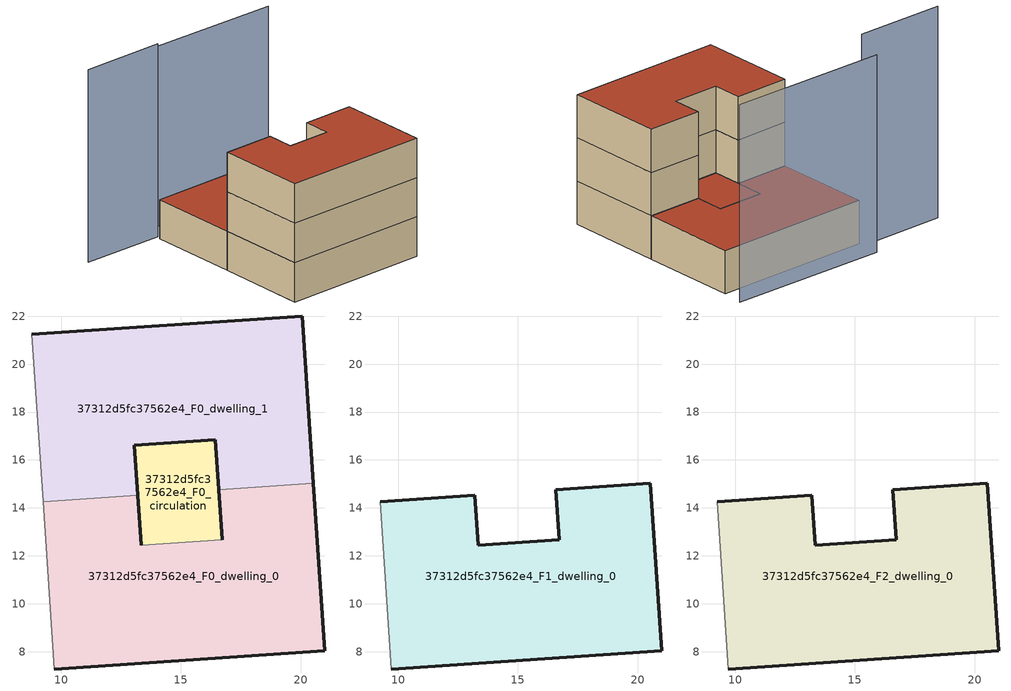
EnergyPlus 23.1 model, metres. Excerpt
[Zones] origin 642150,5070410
37312d5fc37562e4_F0_dwelling_0
 floor ground (EU_floor_Construction): 20.54,15.02 21.01,8.04 9.72,7.28 9.25,14.26 13.2,14.53 13.34,12.43 16.73,12.66 16.58,14.76 z0
 wall outside (EU_wall_Construction): 9.72,7.28 21.01,8.04 20.54,15.02 / 16.58,14.76 16.73,12.66 / 13.34,12.43 13.2,14.53 z0:3
 wall adiabatic (EU_wall_Construction): 9.25,14.26 9.72,7.28 z0:3
 wall to 37312d5fc37562e4_F0_dwelling_1 (EU_wall_Construction): 20.54,15.02 16.58,14.76 / 13.2,14.53 9.25,14.26 z0:3
 wall to 37312d5fc37562e4_F0_circulation (EU_wall_Construction): 16.73,12.66 13.34,12.43 z0:3
37312d5fc37562e4_F0_dwelling_1
 floor ground (EU_floor_Construction): 20.06,22.01 20.54,15.02 16.58,14.76 16.44,16.85 13.06,16.63 13.2,14.53 9.25,14.26 8.78,21.25 z0
 wall outside (EU_wall_Construction): 13.2,14.53 13.06,16.63 16.44,16.85 16.58,14.76 / 20.54,15.02 20.06,22.01 8.78,21.25 z0:3
 wall adiabatic (EU_wall_Construction): 8.78,21.25 9.25,14.26 z0:3
 roof outside (EU_roof_Construction): 20.54,15.02 20.06,22.01 8.78,21.25 9.25,14.26 13.2,14.53 13.06,16.63 16.44,16.85 16.58,14.76 z3
37312d5fc37562e4_F0_circulation
 floor ground (EU_floor_Construction): 16.44,16.85 16.73,12.66 13.34,12.43 13.06,16.63 z0
 wall outside (EU_wall_Construction): 16.73,12.66 16.44,16.85 13.06,16.63 13.34,12.43 z0:3
 roof outside (EU_roof_Construction): 16.73,12.66 16.44,16.85 13.06,16.63 13.34,12.43 z3
37312d5fc37562e4_F1_dwelling_0
 floor to 37312d5fc37562e4_F0_dwelling_0 (EU_floor_Construction): 20.54,15.02 21.01,8.04 9.72,7.28 9.25,14.26 13.2,14.53 13.34,12.43 16.73,12.66 16.58,14.76 z3
 wall outside (EU_wall_Construction): 9.72,7.28 21.01,8.04 20.54,15.02 16.58,14.76 16.73,12.66 13.34,12.43 13.2,14.53 9.25,14.26 z3:6
 wall adiabatic (EU_wall_Construction): 9.25,14.26 9.72,7.28 z3:6
37312d5fc37562e4_F2_dwelling_0
 floor to 37312d5fc37562e4_F1_dwelling_0 (EU_floor_Construction): 20.54,15.02 21.01,8.04 9.72,7.28 9.25,14.26 13.2,14.53 13.34,12.43 16.73,12.66 16.58,14.76 z6
 wall outside (EU_wall_Construction): 9.72,7.28 21.01,8.04 20.54,15.02 16.58,14.76 16.73,12.66 13.34,12.43 13.2,14.53 9.25,14.26 z6:9
 wall adiabatic (EU_wall_Construction): 9.25,14.26 9.72,7.28 z6:9
 roof outside (EU_roof_Construction): 21.01,8.04 20.54,15.02 16.58,14.76 16.73,12.66 13.34,12.43 13.2,14.53 9.25,14.26 9.72,7.28 z9
shading: 8.87,21.65 2.48,21.25 z0:14.7; 20.11,23.56 8.68,22.95 z0:13.7
[Building]
EU S2 Campaign: North Axis=0; Terrain=City; Solar Distribution=FullExterior
[Site:Location]
Lyon-Bron: Latitude=45.75; Longitude=5; Time Zone=1; Elevation=198
[SizingPeriod:WeatherFileDays]
AnnualSizingPeriod: Begin Month=1; Begin Day of Month=1; End Month=12; End Day of Month=31; Day of Week for Start Day=Monday; Use Weather File Daylight Saving Period=No; Use Weather File Rain and Snow Indicators=No
[MATERIAL]
EU_InternalMass_Material: Roughness=MediumRough; Thickness=0.1; Conductivity=1; Density=1800; Specific Heat=900; Thermal Absorptance=0.9; Solar Absorptance=0.7; Visible Absorptance=0.7
[MATERIAL:NOMASS] Roughness=MediumRough; Thermal Absorptance=0.9; Solar Absorptance=0.7; Visible Absorptance=0.7
Name | Thermal Resistance
EU_wall_NoMass | 0.87146
EU_roof_NoMass | 0.842276
EU_floor_NoMass | 0.496999
[CONSTRUCTION]
EU_wall_Construction: EU_wall_NoMass
EU_roof_Construction: EU_roof_NoMass
EU_floor_Construction: EU_floor_NoMass
EU_InternalMass_Construction: EU_InternalMass_Material
[ZONE] Type=1; Multiplier=1; Ceiling Height=autocalculate; Floor Area=autocalculate; Part of Total Floor Area=Yes
Name | Volume
37312d5fc37562e4_F0_dwelling_0; 37312d5fc37562e4_F1_dwelling_0; 37312d5fc37562e4_F2_dwelling_0 | 216.294
37312d5fc37562e4_F0_dwelling_1 | 216.29
37312d5fc37562e4_F0_circulation | 42.7844
[INTERNALMASS] Construction=EU_InternalMass_Construction
Name | Zone or ZoneList | Surface Area
37312d5fc37562e4_F0_dwelling_0_EU_InternalMass | 37312d5fc37562e4_F0_dwelling_0 | 72.0972
37312d5fc37562e4_F0_dwelling_1_EU_InternalMass | 37312d5fc37562e4_F0_dwelling_1 | 72.0972
37312d5fc37562e4_F1_dwelling_0_EU_InternalMass | 37312d5fc37562e4_F1_dwelling_0 | 158.455
37312d5fc37562e4_F2_dwelling_0_EU_InternalMass | 37312d5fc37562e4_F2_dwelling_0 | 158.455
[OTHEREQUIPMENT] Fuel Type=Electricity; Design Level Calculation Method=Watts/Area; Power per Zone Floor Area=1; Fraction Latent=0; Fraction Radiant=0; Fraction Lost=0; Carbon Dioxide Generation Rate=0; EndUse Subcategory=EU_Step8_InternalGains
Name | Zone or ZoneList or Space or SpaceList | Schedule
EU_Step8_InternalGain_37312d5fc37562e4_F0_dwelling_0_f000 | 37312d5fc37562e4_F0_dwelling_0 | EU_Step8_GainSchedule_37312d5fc37562e4_F0_dwelling_0_f000
EU_Step8_InternalGain_37312d5fc37562e4_F0_dwelling_1_f000 | 37312d5fc37562e4_F0_dwelling_1 | EU_Step8_GainSchedule_37312d5fc37562e4_F0_dwelling_1_f000
EU_Step8_InternalGain_37312d5fc37562e4_F1_dwelling_0_f000 | 37312d5fc37562e4_F1_dwelling_0 | EU_Step8_GainSchedule_37312d5fc37562e4_F1_dwelling_0_f000
EU_Step8_InternalGain_37312d5fc37562e4_F2_dwelling_0_f000 | 37312d5fc37562e4_F2_dwelling_0 | EU_Step8_GainSchedule_37312d5fc37562e4_F2_dwelling_0_f000
[ZONEINFILTRATION:DESIGNFLOWRATE]
EU_Circulation_Infiltration_37312d5fc37562e4_F0_circulation: Zone or ZoneList or Space or SpaceList=37312d5fc37562e4_F0_circulation; Schedule=EU_AlwaysOn; Design Flow Rate Calculation Method=Flow/Area; Flow Rate per Floor Area=0.0005; Constant Term Coefficient=1; Temperature Term Coefficient=0; Velocity Term Coefficient=0; Velocity Squared Term Coefficient=0
[ZONEVENTILATION:DESIGNFLOWRATE] Schedule=EU_AlwaysOn; Design Flow Rate Calculation Method=AirChanges/Hour; Air Changes per Hour=0.425; Ventilation Type=Natural; Fan Pressure Rise=0; Fan Total Efficiency=1; Constant Term Coefficient=1; Temperature Term Coefficient=0; Velocity Term Coefficient=0; Velocity Squared Term Coefficient=0; Minimum Indoor Temperature=-100; Maximum Indoor Temperature=100; Delta Temperature=-100; Minimum Outdoor Temperature=-100; Maximum Outdoor Temperature=100; Maximum Wind Speed=40
Name | Zone or ZoneList or Space or SpaceList
EU_ConstantAir_37312d5fc37562e4_F0_dwelling_0 | 37312d5fc37562e4_F0_dwelling_0
EU_ConstantAir_37312d5fc37562e4_F0_dwelling_1 | 37312d5fc37562e4_F0_dwelling_1
EU_ConstantAir_37312d5fc37562e4_F1_dwelling_0 | 37312d5fc37562e4_F1_dwelling_0
EU_ConstantAir_37312d5fc37562e4_F2_dwelling_0 | 37312d5fc37562e4_F2_dwelling_0
[HVACTEMPLATE:THERMOSTAT] Constant Heating Setpoint=20; Constant Cooling Setpoint=50
EU_HeatOnly_37312d5fc37562e4_F0_dwelling_0; EU_HeatOnly_37312d5fc37562e4_F0_dwelling_1; EU_HeatOnly_37312d5fc37562e4_F1_dwelling_0; EU_HeatOnly_37312d5fc37562e4_F2_dwelling_0
[HVACTEMPLATE:ZONE:IDEALLOADSAIRSYSTEM] System Availability Schedule=EU_AlwaysOn; Maximum Heating Supply Air Temperature=50; Minimum Cooling Supply Air Temperature=13; Maximum Heating Supply Air Humidity Ratio=0.0156; Minimum Cooling Supply Air Humidity Ratio=0.0077; Heating Limit=NoLimit; Cooling Limit=NoLimit; Heating Availability Schedule=EU_AlwaysOn; Cooling Availability Schedule=EU_CoolingOff; Dehumidification Control Type=ConstantSensibleHeatRatio; Cooling Sensible Heat Ratio=0.7; Dehumidification Setpoint=60; Humidification Control Type=None; Humidification Setpoint=30; Outdoor Air Method=None; Outdoor Air Flow Rate per Person=0.00944; Outdoor Air Flow Rate per Zone Floor Area=0; Outdoor Air Flow Rate per Zone=0; Demand Controlled Ventilation Type=None; Outdoor Air Economizer Type=NoEconomizer; Heat Recovery Type=None; Sensible Heat Recovery Effectiveness=0.7; Latent Heat Recovery Effectiveness=0.65
Name | Template Thermostat
37312d5fc37562e4_F0_dwelling_0 | EU_HeatOnly_37312d5fc37562e4_F0_dwelling_0
37312d5fc37562e4_F0_dwelling_1 | EU_HeatOnly_37312d5fc37562e4_F0_dwelling_1
37312d5fc37562e4_F1_dwelling_0 | EU_HeatOnly_37312d5fc37562e4_F1_dwelling_0
37312d5fc37562e4_F2_dwelling_0 | EU_HeatOnly_37312d5fc37562e4_F2_dwelling_0
[SIZING:ZONE] Zone Cooling Design Supply Air Temperature Input Method=SupplyAirTemperature; Zone Cooling Design Supply Air Temperature=13; Zone Heating Design Supply Air Temperature Input Method=SupplyAirTemperature; Zone Heating Design Supply Air Temperature=50; Zone Cooling Design Supply Air Humidity Ratio=0.008; Zone Heating Design Supply Air Humidity Ratio=0.008; Cooling Design Air Flow Method=DesignDay; Cooling Design Air Flow Rate=0; Cooling Minimum Air Flow per Zone Floor Area=0.000762; Cooling Minimum Air Flow=0; Cooling Minimum Air Flow Fraction=0.2; Heating Design Air Flow Method=DesignDay; Heating Design Air Flow Rate=0; Heating Maximum Air Flow per Zone Floor Area=0.002032; Heating Maximum Air Flow=0.141576; Heating Maximum Air Flow Fraction=0.3; Account for Dedicated Outdoor Air System=No; Dedicated Outdoor Air System Control Strategy=NeutralSupplyAir; Dedicated Outdoor Air Low Setpoint Temperature for Design=autosize; Dedicated Outdoor Air High Setpoint Temperature for Design=autosize; Zone Load Sizing Method=Sensible Load Only No Latent Load; Zone Latent Cooling Design Supply Air Humidity Ratio Input Method=HumidityRatioDifference; Zone Cooling Design Supply Air Humidity Ratio Difference=0.005; Zone Latent Heating Design Supply Air Humidity Ratio Input Method=HumidityRatioDifference; Zone Humidification Design Supply Air Humidity Ratio Difference=0.005
37312d5fc37562e4_F0_dwelling_0; 37312d5fc37562e4_F0_dwelling_1; 37312d5fc37562e4_F1_dwelling_0; 37312d5fc37562e4_F2_dwelling_0
[SCHEDULE:CONSTANT]
Name | Hourly Value
EU_AlwaysOn | 1
EU_CoolingOff | 0
[SCHEDULE:FILE] Column Number=1; Rows to Skip at Top=0; Number of Hours of Data=8760; Column Separator=Comma; Interpolate to Timestep=No; Minutes per Item=60; Adjust Schedule for Daylight Savings=Yes
Name | File
EU_Step8_GainSchedule_37312d5fc37562e4_F0_dwelling_0_f000 | ../../schedules/37312d5fc37562e4/37312d5fc37562e4_F0_dwelling_0_f000_gain.csv
EU_Step8_GainSchedule_37312d5fc37562e4_F0_dwelling_1_f000 | ../../schedules/37312d5fc37562e4/37312d5fc37562e4_F0_dwelling_1_f000_gain.csv
EU_Step8_GainSchedule_37312d5fc37562e4_F1_dwelling_0_f000 | ../../schedules/37312d5fc37562e4/37312d5fc37562e4_F1_dwelling_0_f000_gain.csv
EU_Step8_GainSchedule_37312d5fc37562e4_F2_dwelling_0_f000 | ../../schedules/37312d5fc37562e4/37312d5fc37562e4_F2_dwelling_0_f000_gain.csv
